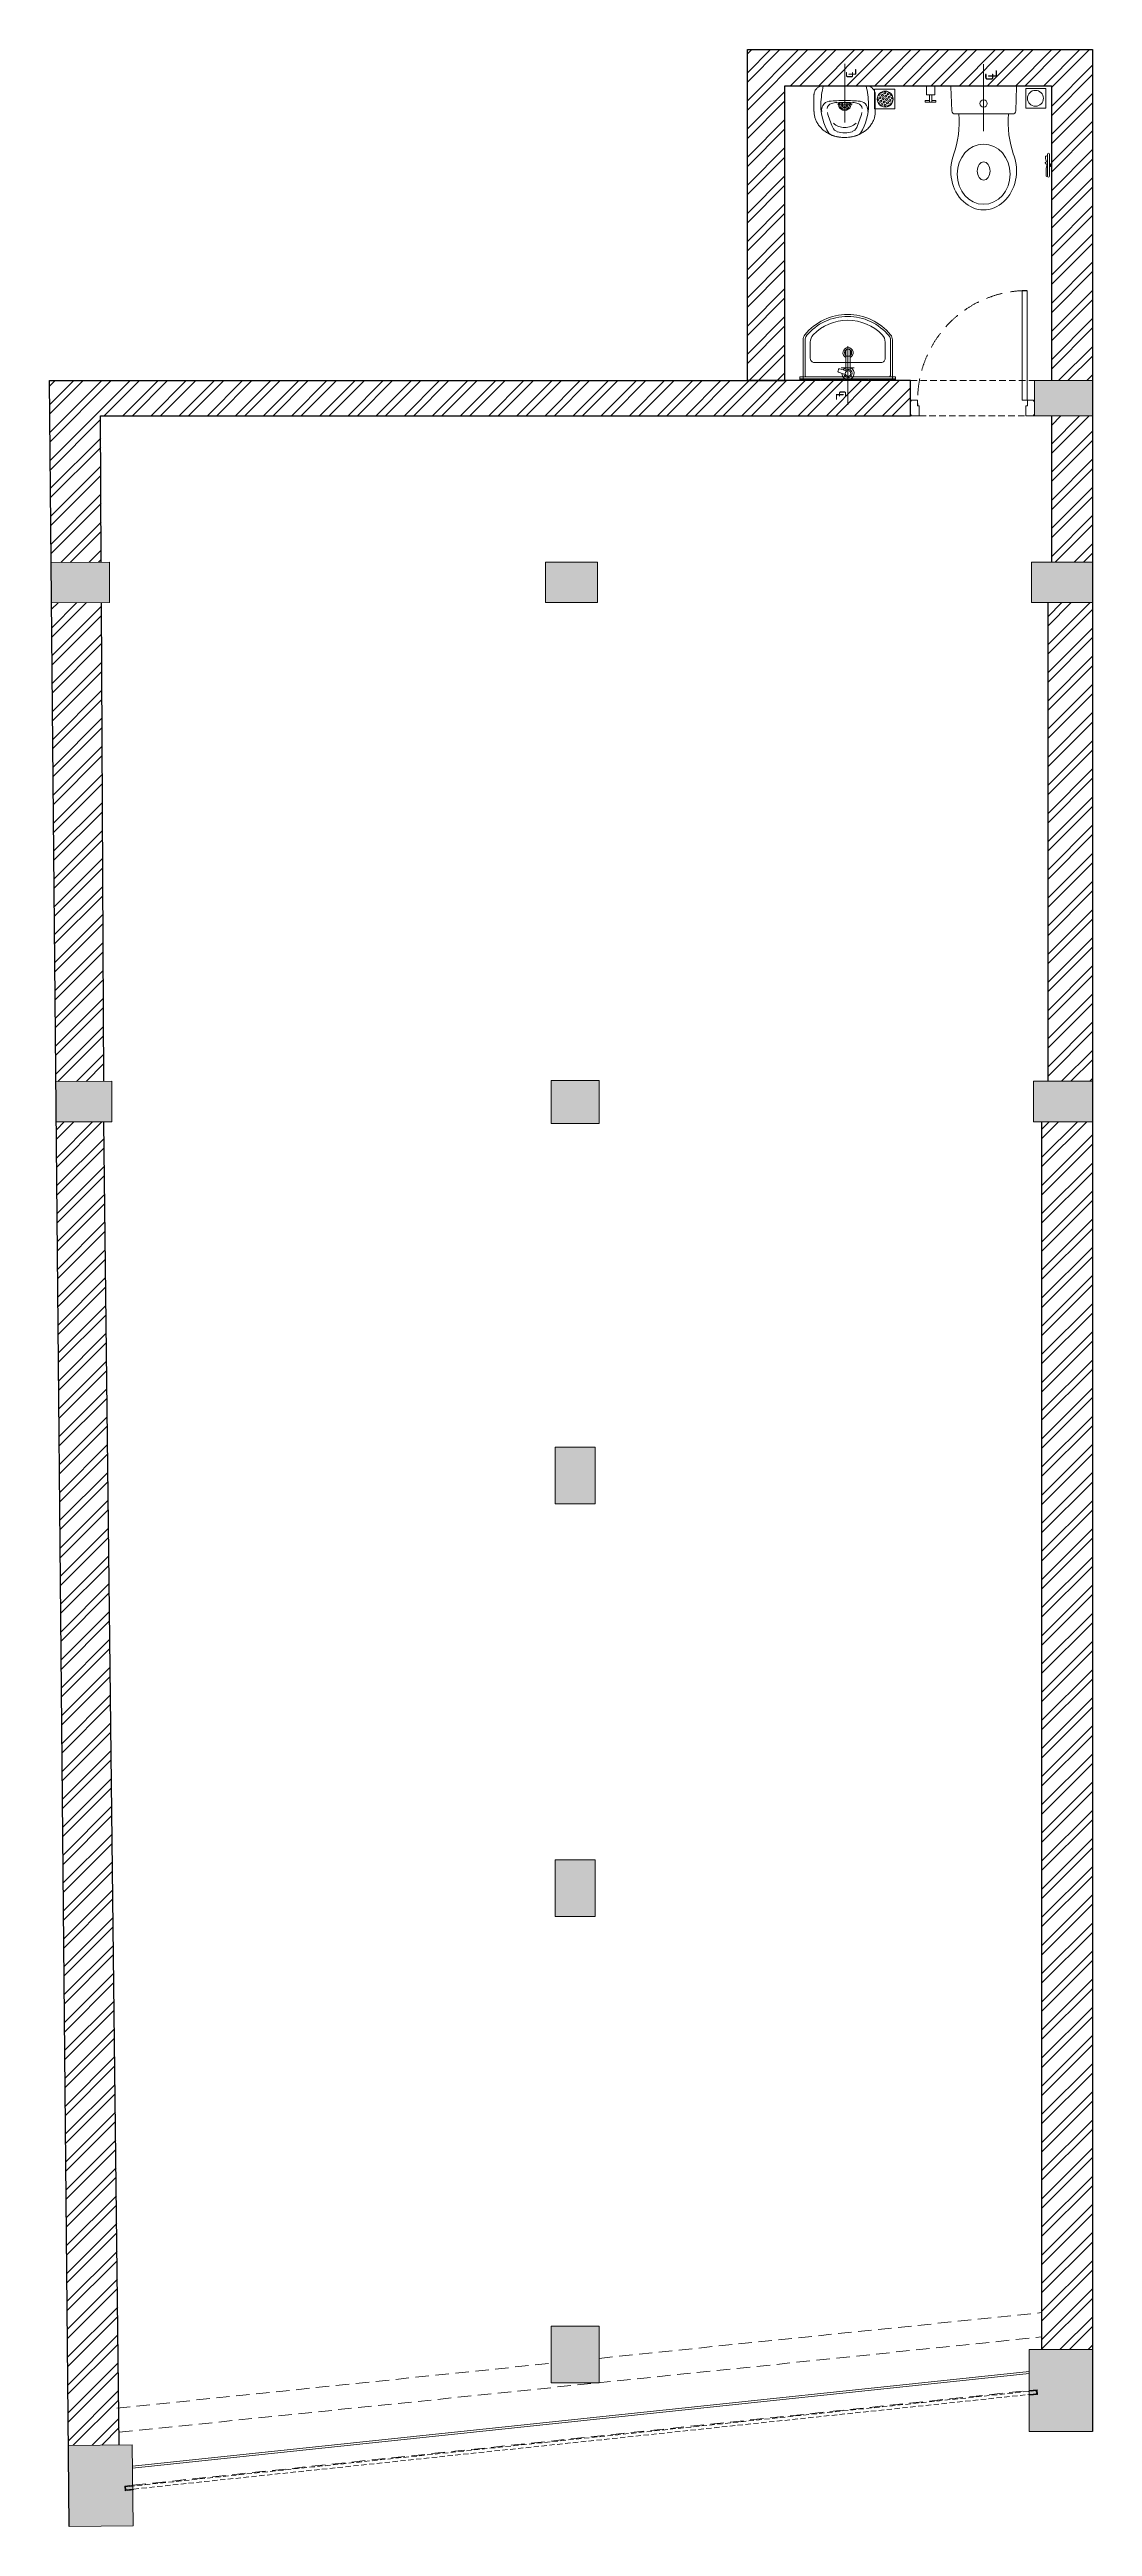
# Model space of a CAD drawing. Header units: feet. Extents: x -3425 to 3121, y -6417 to 9123.
import ezdxf

# ---------------------------------------------------------------- set-up
doc = ezdxf.new("R2010")
doc.units = ezdxf.units.FT
doc.header["$LTSCALE"] = 33
doc.header["$MEASUREMENT"] = 0
for name, pattern in [('a_p6_plan_L18$0$HIDDEN', [0.375, 0.25, -0.125]), ('CENTER', [2, 1.25, -0.25, 0.25, -0.25]), ('DOT2', [0.125, 0, -0.125]), ('HIDDEN', [9.525, 6.35, -3.175]), ('HIDDEN2', [4.7625, 3.175, -1.5875]), ('HIDDENX2', [0.75, 0.5, -0.25])]:
    doc.linetypes.add(name, pattern=pattern)
for name, color, linetype, lineweight in [('A-COL', 243, 'Continuous', 9), ('A-Glazing', 4, 'Continuous', 20), ('A-shutter', 8, 'Continuous', 18), ('beam', 90, 'Continuous', 9), ('centerline-toilets', 2, 'CENTER', 13), ('column hatch', 5, 'Continuous', 0), ('Door', 2, 'Continuous', 13), ('ele', 252, 'Continuous', 13), ('Fhitting', 152, 'Continuous', 30), ('LENS-DOOR', 34, 'Continuous', 20), ('LENS_CURTAIN', 5, 'a_p6_plan_L18$0$HIDDEN', 9), ('LN-HATCH', 251, 'Continuous', 0), ('Mirror', 150, 'Continuous', 20), ('Panelling', 65, 'Continuous', 18), ('PARTITION', 22, 'Continuous', 30), ('rolling shutter', 1, 'Continuous', 5), ('Toilet', 5, 'Continuous', 9)]:
    doc.layers.add(name, color=color, linetype=linetype, lineweight=lineweight)
doc.layers.add('A-WALL', color=1, linetype='Continuous')
doc.styles.get("Standard").update_dxf_attribs({"font": 'GILC____.TTF'})

# ---------------------------------------------------------------- blocks, each defined once
blk = doc.blocks.new('Wash Basin')
at = {"layer": 'PARTITION', "lineweight": 9}
h = blk.add_hatch(dxfattribs=at)
h.set_pattern_fill('ANSI38', color=256, scale=70, angle=990, style=0, double=1)
h.set_pattern_definition([(315, (-64.7135, -33.325), (6.18718, 6.18718), []), (45, (-64.7135, -33.325), (6.18718, 18.56155), [21.875, -13.125])])
h.paths.add_polyline_path([(300, -22), (-300, -22), (-300, -34), (300, -34)])
at = {"layer": 'centerline-toilets', "linetype": 'HIDDEN', "ltscale": 10}
blk.add_line((0, -238), (0, 130), dxfattribs=at)
at = {"layer": 'Mirror', "ltscale": 0.5}
blk.add_lwpolyline([(-300, -34), (-300, -46), (300, -46), (300, -34)], close=True, dxfattribs=at)
at = {"layer": 'Panelling', "lineweight": 9}
blk.add_lwpolyline([(-300, -22), (-300, -34), (300, -34), (300, -22)], close=True, dxfattribs=at)
at = {"layer": 'Toilet', "ltscale": 100}
for p, q in [((-280, -32), (-280, -278)), ((-270, -22), (270, -22)), ((-268, -55), (-268, -278)), ((-258, -45), (258, -45)), ((-15, -89), (-15, -208)), ((11, -208), (11, -89)), ((268, -55), (268, -278)), ((280, -32), (280, -278))]:
    blk.add_line(p, q, dxfattribs=at)
blk.add_lwpolyline([(-235, -264, 0.191896), (-217, -309, 0.420236), (217, -309, 0.191896), (235, -264), (235, -161, 0.414214), (210, -136), (-210, -136, 0.414214), (-235, -161)], format="xyb", close=True, dxfattribs=at)
blk.add_lwpolyline([(41, -103), (-41, -103)], dxfattribs=at)
blk.add_lwpolyline([(23, -62), (58, -74, -0.414214), (61, -81), (58, -93, -0.414214), (50, -96), (16, -85)], format="xyb", dxfattribs=at)
for centre, radius in [((-2, -67), 17.5), ((-2, -197), 22.5)]:
    blk.add_circle(centre, radius, dxfattribs=at)
for centre, radius, start, end in [((-270, -32), 10, 90, 180), ((-258, -55), 10, 90, 180), ((258, -55), 10, 0, 90), ((270, -32), 10, 0, 90), ((-230, -278), 50, 180, 218.4461), ((0, -89), 348, 219.2826, 320.7174), ((-230, -278), 38, 180, 218.4461), ((0, -89), 336, 219.313, 320.687), ((-2, -197), 32.1, 113.0898, 66.246), ((-2, -197), 20.5, 128.0403, 237.2899), ((-2, -197), 20.5, 304.4733, 50.7332), ((230, -278), 38, 321.5539, 0), ((230, -278), 50, 321.5539, 0)]:
    blk.add_arc(centre, radius, start, end, dxfattribs=at)
for centre, major_axis, start_param, end_param in [((-2, -67), (0, 38.3), 4.720493, 9.081982), ((-2, -67), (-0.2, -25.6), 1.769108, 7.074098), ((-2, -67), (0, 38.3), 3.484555, 4.083576), ((-2, -208), (-9.04, 9.04), 0.785398, 3.926991)]:
    blk.add_ellipse(centre, major_axis=major_axis, ratio=1, start_param=start_param, end_param=end_param, dxfattribs=at)
at = {"layer": 'centerline-toilets', "linetype": 'DOT2', "insert": (33, 62), "char_height": 75, "width": 495.83, "attachment_point": 5, "rotation": 90}
blk.add_mtext('{\\fISOCPEUR|b0|i0|c0|p34;℄}', dxfattribs=at)
blk = doc.blocks.new('DLF-RSP-AR-CD-DWG-4DT-3113$0$X-TYPICAL TOILET UPPER FLOORS - 02$0$urinals')
at = {"layer": 'Toilet'}
for p, q in [((0, -16), (0, 8)), ((-46, -115), (46, -115)), ((0, -105), (0, -161))]:
    blk.add_line(p, q, dxfattribs=at)
blk.add_lwpolyline([(135, 0), (-135, 0, 0.036949), (-150, -116, 0.138094), (-100, -297, 0.221721), (-52, -318, 0.062656), (0, -325, 0.062656), (52, -318, 0.221721), (100, -297, 0.138094), (150, -116, 0.036949)], format="xyb", close=True, dxfattribs=at)
for centre, radius, start, end in [((-91, -153), 53.8, 148.4868, 188.6401), ((-94, -145), 47.1, 93.3708, 154.4824), ((-71, -150), 40.2, 106.7016, 169.725), ((3, -1238), 1145, 90.1625, 95.0265), ((-51, -225), 119, 89.5454, 105.8857), ((0, -996), 891, 89.9918, 93.182), ((0, -115), 40, 167.428, 12.572), ((0, -115), 33, 164.1814, 15.8186), ((0, -115), 32, 163.6049, 16.3951), ((0, -115), 22.6, 155.6653, 24.3347), ((0, -115), 14.7, 139.9109, 40.0891), ((-3, -1238), 1145, 84.9735, 89.8375), ((0, -996), 891, 86.818, 90.0082), ((51, -225), 119, 74.1143, 90.4546), ((71, -150), 40.2, 10.275, 73.2984), ((94, -145), 47.1, 25.5176, 86.6292), ((91, -153), 53.8, 351.3599, 31.5132), ((414, -38), 538, 193.994, 204.5632), ((-30, -241), 50, 204.5632, 250.4606), ((-2, -165), 97.6, 225, 270.9552), ((-2, -161), 135, 250.4606, 270.6492), ((2, -165), 97.6, 269.0448, 315), ((2, -161), 135, 269.3508, 289.5394), ((30, -241), 50, 289.5394, 335.4368), ((-414, -38), 538, 335.4368, 346.006)]:
    blk.add_arc(centre, radius, start, end, dxfattribs=at)
blk.add_open_spline([(135, 0), (105, 0), (76, 0), (-13, 0), (-73, 0), (-133, 0), (-133, 0), (-134, 0), (-134, 0), (-135, 0), (-135, 0), (-135, 0), (-135, 0), (-135, 0), (-135, 0), (-135, 0), (-135, 0), (-135, 0), (-135, 0), (-135, 0), (-135, 0), (-135, 0), (-135, 0), (-136, 0), (-136, 0), (-136, 0), (-137, 0), (-138, 0), (-138, 0), (-141, 0), (-142, 0), (-146, -1), (-149, -2), (-155, -3), (-158, -5), (-163, -7), (-166, -9), (-171, -13), (-173, -15), (-178, -19), (-180, -22), (-184, -27), (-185, -29), (-188, -35), (-189, -38), (-191, -43), (-191, -46), (-192, -50), (-192, -51), (-192, -52), (-192, -54), (-193, -56), (-193, -56), (-193, -57), (-193, -57), (-193, -57), (-193, -57), (-193, -57), (-193, -57), (-193, -57), (-193, -57), (-193, -58), (-193, -58), (-193, -58), (-193, -58), (-193, -58), (-193, -58), (-193, -58), (-193, -59), (-193, -59), (-193, -60), (-193, -61), (-193, -62), (-193, -65), (-193, -66), (-193, -72), (-193, -75), (-193, -86), (-193, -93), (-193, -114), (-193, -128), (-193, -146), (-193, -145), (-193, -149), (-193, -150), (-193, -154), (-193, -156), (-193, -159), (-193, -159), (-193, -159), (-193, -159), (-193, -160), (-193, -160), (-193, -160), (-193, -160), (-193, -160), (-193, -160), (-193, -160), (-193, -160), (-193, -160), (-193, -160), (-193, -160), (-193, -161), (-193, -161), (-193, -161), (-193, -162), (-193, -162), (-192, -164), (-192, -165), (-192, -168), (-192, -170), (-192, -176), (-191, -180), (-189, -191), (-188, -198), (-183, -212), (-180, -219), (-173, -233), (-169, -240), (-159, -253), (-154, -259), (-142, -271), (-136, -277), (-123, -287), (-115, -292), (-101, -301), (-93, -305), (-77, -311), (-69, -314), (-53, -319), (-44, -321), (-28, -323), (-20, -324), (-9, -325), (-7, -325), (-3, -325), (-1, -325), (2, -325), (4, -325), (8, -325), (11, -325), (21, -324), (27, -323), (42, -321), (50, -319), (67, -315), (75, -312), (92, -305), (100, -301), (115, -292), (123, -288), (136, -277), (143, -271), (155, -259), (160, -252), (170, -238), (174, -231), (181, -217), (184, -210), (188, -195), (190, -188), (191, -179), (191, -178), (192, -174), (192, -171), (192, -168), (192, -167), (192, -164), (192, -162), (192, -160), (192, -160), (192, -160), (192, -160), (192, -160), (192, -159), (192, -159), (192, -159), (192, -158), (192, -157), (192, -156), (192, -155), (192, -152), (192, -150), (192, -143), (192, -144), (192, -132), (192, -124), (192, -99), (192, -82), (192, -65), (192, -64), (192, -62), (192, -60), (192, -58), (192, -58), (192, -57), (192, -57), (192, -57), (192, -57), (192, -57), (192, -57), (192, -57), (192, -57), (192, -57), (192, -57), (192, -56), (192, -56), (192, -55), (192, -55), (192, -53), (192, -52), (192, -48), (191, -46), (190, -40), (189, -37), (186, -31), (184, -28), (180, -22), (178, -19), (173, -14), (170, -12), (164, -8), (161, -6), (155, -3), (151, -2), (145, -1), (142, 0), (137, 0), (136, 0), (135, 0)], degree=3, knots=[0, 0, 0, 0, 0.329607, 0.329607, 0.988822, 0.988822, 0.996691, 0.996691, 0.998638, 0.998638, 0.99992, 0.99992, 1.000227, 1.000227, 1.000534, 1.000534, 1.001148, 1.001148, 1.002375, 1.002375, 1.00483, 1.00483, 1.009739, 1.009739, 1.019558, 1.019558, 1.039196, 1.039196, 1.078472, 1.078472, 1.157024, 1.157024, 1.314128, 1.314128, 1.471232, 1.471232, 1.628335, 1.628335, 1.785439, 1.785439, 1.942543, 1.942543, 2.099647, 2.099647, 2.256751, 2.256751, 2.413855, 2.413855, 2.450944, 2.450944, 2.525122, 2.525122, 2.556641, 2.556641, 2.563699, 2.563699, 2.567479, 2.567479, 2.57001, 2.57001, 2.570783, 2.570783, 2.572328, 2.572328, 2.573873, 2.573873, 2.576964, 2.576964, 2.583145, 2.583145, 2.595507, 2.595507, 2.620232, 2.620232, 2.669681, 2.669681, 2.76858, 2.76858, 2.966376, 2.966376, 3.36197, 3.36197, 3.45996, 3.45996, 3.491387, 3.491387, 3.554241, 3.554241, 3.562213, 3.562213, 3.566829, 3.566829, 3.570018, 3.570018, 3.570684, 3.570684, 3.571294, 3.571294, 3.571904, 3.571904, 3.573124, 3.573124, 3.575564, 3.575564, 3.580444, 3.580444, 3.590203, 3.590203, 3.609723, 3.609723, 3.648762, 3.648762, 3.72684, 3.72684, 3.861362, 3.861362, 3.995884, 3.995884, 4.130406, 4.130406, 4.264928, 4.264928, 4.39945, 4.39945, 4.533972, 4.533972, 4.668494, 4.668494, 4.803016, 4.803016, 4.937539, 4.937539, 5.072061, 5.072061, 5.118026, 5.118026, 5.144558, 5.144558, 5.17109, 5.17109, 5.224154, 5.224154, 5.330281, 5.330281, 5.468863, 5.468863, 5.607445, 5.607445, 5.746027, 5.746027, 5.884609, 5.884609, 6.023191, 6.023191, 6.161773, 6.161773, 6.300355, 6.300355, 6.438937, 6.438937, 6.577519, 6.577519, 6.602876, 6.602876, 6.653589, 6.653589, 6.673028, 6.673028, 6.711906, 6.711906, 6.713712, 6.713712, 6.715518, 6.715518, 6.719129, 6.719129, 6.726351, 6.726351, 6.740796, 6.740796, 6.769686, 6.769686, 6.827466, 6.827466, 6.943027, 6.943027, 7.174147, 7.174147, 7.636387, 7.636387, 7.659394, 7.659394, 7.705407, 7.705407, 7.71212, 7.71212, 7.713128, 7.713128, 7.714137, 7.714137, 7.716153, 7.716153, 7.720185, 7.720185, 7.728249, 7.728249, 7.744378, 7.744378, 7.776636, 7.776636, 7.841152, 7.841152, 7.970184, 7.970184, 8.14844, 8.14844, 8.326696, 8.326696, 8.504953, 8.504953, 8.683209, 8.683209, 8.861465, 8.861465, 9.039722, 9.039722, 9.217978, 9.217978, 9.283185, 9.283185, 9.283185, 9.283185], dxfattribs=at)
blk = doc.blocks.new('jALI')
at = {"layer": 'Toilet', "ltscale": 5}
h = blk.add_hatch(dxfattribs=at)
h.set_pattern_fill('HEX', color=256, scale=50, angle=135, double=1)
h.set_pattern_definition([(135, (-344825.863, 460708.187), (-7.65465545, -7.65465545), [6.25, -12.5]), (255, (-344825.863, 460708.187), (10.4564538, -2.80179835), [6.25, -12.5]), (195, (-344830.282, 460712.606), (2.80179835, -10.4564538), [6.25, -12.5])])
edge = h.paths.add_edge_path()
edge.add_arc((-393188, 163648), 50, -90, 270)
blk.add_lwpolyline([(-393250, 163582), (-393126, 163582), (-393126, 163709), (-393250, 163709)], close=True, dxfattribs=at)
blk.add_circle((-393188, 163648), 50, dxfattribs=at)
blk = doc.blocks.new('Urinal')
at = {"layer": 'centerline-toilets', "linetype": 'HIDDEN', "ltscale": 10}
blk.add_line((0, 231), (0, -137), dxfattribs=at)
at = {"layer": 'Fhitting', "lineweight": 0, "ltscale": 0.5, "rotation": 180}
blk.add_blockref('DLF-RSP-AR-CD-DWG-4DT-3113$0$X-TYPICAL TOILET UPPER FLOORS - 02$0$urinals', (0, 0), dxfattribs=at)
at = {"layer": 'Fhitting', "lineweight": 0, "ltscale": 0.5, "xscale": -1, "rotation": 90}
blk.add_blockref('jALI', (163394, -393104), dxfattribs=at)
at = {"layer": 'centerline-toilets', "linetype": 'DOT2', "insert": (-31, -69), "char_height": 75, "width": 495.83, "attachment_point": 5, "rotation": 270}
blk.add_mtext('{\\fISOCPEUR|b0|i0|c0|p34;℄}', dxfattribs=at)
blk = doc.blocks.new('WC')
at = {"layer": 'centerline-toilets', "linetype": 'HIDDEN', "ltscale": 10}
blk.add_line((0, 286), (0, -135), dxfattribs=at)
at = {"layer": 'Toilet'}
for p, q in [((-419, 507), (-425, 507)), ((-425, 507), (-425, 489)), ((-419, 489), (-425, 489)), ((-419, 507), (-419, 489)), ((-419, 504), (-413, 504)), ((-419, 492), (-413, 492)), ((-413, 567), (-413, 429)), ((-401, 567), (-401, 429)), ((-206, 6), (-202, 157)), ((181, 177), (-183, 177)), ((206, 6), (200, 157)), ((-200, 0), (200, 0))]:
    blk.add_line(p, q, dxfattribs=at)
at = {"layer": 'Toilet', "ltscale": 100}
for p, q in [((366, 103), (300, 103)), ((300, 92), (300, 103)), ((326, 92), (300, 92)), ((307, 0), (307, 57)), ((359, 57), (307, 57)), ((326, 103), (326, 57)), ((340, 103), (340, 57)), ((366, 92), (340, 92)), ((359, 57), (359, 0)), ((366, 92), (366, 103)), ((359, 0), (307, 0))]:
    blk.add_line(p, q, dxfattribs=at)
at = {"layer": 'Toilet'}
blk.add_circle((0, 112), 22.9, dxfattribs=at)
for centre, radius, start, end in [((-407, 567), 6, 0, 180), ((-407, 429), 6, 180, 0), ((-776, 231), 622, 354.997, 19.0619), ((776, 226), 623, 160.5196, 184.5617), ((-182, 158), 19.3, 90.3509, 180.8981), ((180, 158), 19.3, 359.1019, 89.6491), ((-200, 6), 5.72, 177.9546, 270), ((200, 6), 5.72, 270, 2.0454)]:
    blk.add_arc(centre, radius, start, end, dxfattribs=at)
at = {"layer": 'Toilet', "extrusion": (0, 0, -1)}
for centre, major_axis, ratio, start_param, end_param in [((0, 534), (0, -245), 0.842028, 7.436326, 11.41323), ((0, 535), (0, -57.2), 0.7, 1.570796326794896, 7.853981633974482)]:
    blk.add_ellipse(centre, major_axis=major_axis, ratio=ratio, start_param=start_param, end_param=end_param, dxfattribs=at)
blk.add_ellipse((0, 555), major_axis=(0, -189), ratio=0.878788, dxfattribs=at)
at = {"layer": 'Toilet'}
blk.add_open_spline([(-401, 441), (-397, 441), (-384, 439), (-389, 459), (-396, 480), (-386, 478), (-386, 491), (-403, 487), (-385, 532), (-396, 547), (-391, 570), (-397, 569), (-401, 568)], degree=3, knots=[0, 0, 0, 0, 9.744972, 33.823887, 47.583551, 49.497915, 60.560502, 63.822284, 93.508019, 135.756925, 141.904352, 150.301906, 150.301906, 150.301906, 150.301906], dxfattribs=at)
at = {"layer": 'Fhitting', "lineweight": 0, "ltscale": 0.5, "rotation": 270}
blk.add_blockref('jALI', (-163973, -393109), dxfattribs=at)
at = {"layer": 'centerline-toilets', "linetype": 'DOT2', "insert": (-36, -57), "char_height": 85.83, "width": 567.4, "attachment_point": 5, "rotation": 270}
blk.add_mtext('{\\fISOCPEUR|b0|i0|c0|p34;℄}', dxfattribs=at)
blk = doc.blocks.new('*U9')
at = {"layer": 'A-shutter', "color": 5, "ltscale": 10}
for points in [[(41038450, -1561539), (41038450, -1561544), (41038405, -1561544), (41038405, -1561564), (41038450, -1561564), (41038450, -1561569), (41038400, -1561569), (41038400, -1561539)], [(41044108, -1561539), (41044108, -1561544), (41044153, -1561544), (41044153, -1561564), (41044108, -1561564), (41044108, -1561569), (41044158, -1561569), (41044158, -1561539)]]:
    blk.add_lwpolyline(points, close=True, dxfattribs=at)
at = {"layer": 'A-shutter', "color": 5, "linetype": 'HIDDENX2', "ltscale": 2}
blk.add_lwpolyline([(41038405, -1561544), (41038405, -1561564), (41044153, -1561564), (41044153, -1561544)], close=True, dxfattribs=at)
blk = doc.blocks.new('*U10')
at = {"layer": 'LENS-DOOR'}
for p, q in [((548119, 1779262), (548119, 1778576)), ((548119, 1779262), (548151, 1779262)), ((548151, 1778576), (548151, 1779262)), ((547418, 1778570), (547424, 1778570)), ((547418, 1778483), (547418, 1778570)), ((547424, 1778576), (547462, 1778576)), ((547424, 1778570), (547424, 1778576)), ((547462, 1778540), (547462, 1778576)), ((547462, 1778540), (547473, 1778540)), ((547473, 1778477), (547473, 1778540)), ((548119, 1778576), (548151, 1778576)), ((548143, 1778477), (548143, 1778540)), ((548154, 1778540), (548143, 1778540)), ((548192, 1778576), (548154, 1778576)), ((548154, 1778540), (548154, 1778576)), ((548192, 1778570), (548192, 1778576)), ((548197, 1778570), (548192, 1778570)), ((548197, 1778483), (548197, 1778570)), ((547418, 1778483), (547424, 1778483)), ((547424, 1778477), (547424, 1778483)), ((547424, 1778477), (547473, 1778477)), ((548192, 1778477), (548143, 1778477)), ((548192, 1778477), (548192, 1778483)), ((548197, 1778483), (548192, 1778483))]:
    blk.add_line(p, q, dxfattribs=at)
at = {"layer": 'LENS-DOOR', "color": 7, "linetype": 'HIDDEN2'}
blk.add_ellipse((548151, 1778576), major_axis=(-687, 0), ratio=1, start_param=-1.570791, end_param=0.051209, dxfattribs=at)

msp = doc.modelspace()

# ---------------------------------------------------------------- hatches: boundary and pattern name
at = {"layer": 'column hatch'}
h = msp.add_hatch(color=8, dxfattribs=at)
h.dxf.hatch_style = 1
h.paths.add_polyline_path([(3121, -5307), (2723, -5307), (2723, -5821), (3121, -5821)])
h.paths.add_polyline_path([(25, -5161), (-276, -5161), (-276, -5515), (25, -5515)])
h.paths.add_polyline_path([(-2906, -5904), (-3306, -5908), (-3301, -6417), (-2900, -6412)])
h.paths.add_polyline_path([(-3034, 2650), (-3385, 2648), (-3382, 2395), (-3034, 2396)])
h.paths.add_polyline_path([(0, 354), (-251, 354), (-251, 0), (0, 0)])
h.paths.add_polyline_path([(0, 2655), (-251, 2655), (-251, 2386), (0, 2386)])
h.paths.add_polyline_path([(-251, 2655), (-276, 2655), (-276, 2386), (-251, 2386)])
h.paths.add_polyline_path([(25, 2655), (0, 2655), (0, 2386), (25, 2386)])
h.paths.add_polyline_path([(3121, 2650), (2751, 2650), (2751, 2396), (3121, 2396)])
h.paths.add_polyline_path([(3121, 5907), (2739, 5907), (2739, 5654), (3121, 5654)])
h.paths.add_polyline_path([(3121, 7046), (2757, 7046), (2757, 6825), (3121, 6825)])
h.paths.add_polyline_path([(0, 5907), (-251, 5907), (-251, 5653), (0, 5653)])
h.paths.add_polyline_path([(-251, 5907), (-311, 5907), (-311, 5653), (-251, 5653)])
h.paths.add_polyline_path([(14, 5907), (0, 5907), (0, 5653), (14, 5653)])
h.paths.add_polyline_path([(-3049, 5894), (-3049, 5907), (-3414, 5905), (-3412, 5652), (-3049, 5654)])
h = msp.add_hatch(color=8, dxfattribs=at)
h.dxf.hatch_style = 1
h.paths.add_polyline_path([(0, -2235), (-251, -2235), (-251, -2590), (0, -2590)])
at = {"layer": 'LN-HATCH'}
h = msp.add_hatch(dxfattribs=at)
h.set_pattern_fill('ANSI32', color=256, scale=333, angle=180)
h.set_pattern_definition([(225, (-7066126.97, 5281049.98), (88.2999593, -88.2999593), []), (225, (-7066185.84, 5281049.98), (88.2999593, -88.2999593), [])])
h.paths.add_polyline_path([(3121, 2396), (2802, 2396), (2802, -5307), (3121, -5307)])
h.paths.add_polyline_path([(-3084, 2396), (-3382, 2395), (-3306, -5908), (-2987, -5905)])
h.paths.add_polyline_path([(-3099, 5654), (-3412, 5652), (-3385, 2648), (-3085, 2650)])
h.paths.add_polyline_path([(-3104, 6825), (1979, 6825), (1979, 7046), (1191, 7046), (955, 7046), (-3425, 7046), (-3414, 5905), (-3100, 5907)])
h.paths.add_polyline_path([(3121, 9123), (3086, 9123), (2863, 9123), (955, 9123), (955, 8896), (955, 7046), (1191, 7046), (1191, 8896), (2863, 8896), (2863, 7046), (3121, 7046)])
h.paths.add_polyline_path([(3121, 5654), (2840, 5654), (2840, 2650), (3121, 2650)])
h.paths.add_polyline_path([(3121, 6825), (2863, 6825), (2863, 5907), (3121, 5907)])

# ---------------------------------------------------------------- linework, layer by layer
at = {"layer": 'A-COL'}
for p, q in [((3121, 7046), (2757, 7046)), ((2757, 7046), (2757, 6825)), ((2757, 6825), (3121, 6825)), ((-3049, 5907), (-3414, 5905)), ((-3048, 5654), (-3049, 5907)), ((-311, 5907), (-311, 5660)), ((14, 5907), (-311, 5907)), ((14, 5660), (14, 5907)), ((3121, 5907), (2739, 5907)), ((2739, 5907), (2739, 5654)), ((-3412, 5652), (-3048, 5654)), ((2739, 5654), (3121, 5654)), ((-3034, 2650), (-3385, 2648)), ((-3033, 2396), (-3034, 2650)), ((-276, 2655), (-276, 2386)), ((25, 2655), (-276, 2655)), ((25, 2386), (25, 2655)), ((3121, 2650), (2751, 2650)), ((2751, 2650), (2751, 2396)), ((-3382, 2395), (-3033, 2396)), ((-276, 2386), (25, 2386)), ((2751, 2396), (3121, 2396)), ((-251, 354), (-251, 0)), ((0, 354), (-251, 354)), ((0, 0), (0, 354)), ((-251, 0), (0, 0)), ((0, -2590), (0, -2235)), ((-276, -5161), (25, -5161)), ((-276, -5161), (-276, -5515)), ((25, -5161), (-276, -5161)), ((25, -5515), (25, -5161)), ((3121, -5307), (2723, -5307)), ((2723, -5307), (2723, -5821)), ((-276, -5515), (25, -5515)), ((-2906, -5904), (-3306, -5908)), ((-2900, -6412), (-2906, -5904)), ((2723, -5821), (3121, -5821)), ((-3301, -6417), (-2900, -6412))]:
    msp.add_line(p, q, dxfattribs=at)
for points in [[(-311, 5907), (14, 5907), (14, 5653), (-311, 5653)], [(-251, -2235), (0, -2235), (0, -2590), (-251, -2590)]]:
    msp.add_lwpolyline(points, close=True, dxfattribs=at)
at = {"layer": 'A-Glazing'}
msp.add_lwpolyline([(-2904, -6039), (2723, -5445), (2723, -5457), (-2904, -6051)], close=True, dxfattribs=at)
at = {"layer": 'A-WALL'}
for p, q in [((955, 8896), (955, 9123)), ((955, 9123), (2863, 9123)), ((2863, 9123), (3086, 9123)), ((3086, 9123), (3121, 9123)), ((3121, 9123), (3121, -5821)), ((955, 7046), (955, 8896)), ((1191, 7046), (1191, 8896)), ((1191, 8896), (2863, 8896)), ((2863, 8896), (2863, 7046)), ((-3301, -6417), (-3425, 7046)), ((-3425, 7046), (1191, 7046)), ((1191, 7046), (955, 7046)), ((1979, 7046), (1191, 7046)), ((1979, 6825), (1979, 7046)), ((-3100, 5907), (-3104, 6825)), ((-3104, 6825), (1979, 6825)), ((2863, 6825), (2863, 5907)), ((-3085, 2650), (-3099, 5654)), ((2840, 5654), (2840, 2650)), ((-2987, -5905), (-3084, 2396)), ((2802, 2396), (2802, -5307))]:
    msp.add_line(p, q, dxfattribs=at)
at = {"layer": 'beam', "linetype": 'HIDDEN', "ltscale": 0.4}
for p, q in [((25, -5362), (2802, -5075)), ((-2988, -5826), (2802, -5228)), ((-3003, -5675), (-276, -5393)), ((-2903, -6158), (2723, -5564))]:
    msp.add_line(p, q, dxfattribs=at)
at = {"layer": 'LENS_CURTAIN', "ltscale": 5}
msp.add_lwpolyline([(1979, 7046), (2757, 7046), (2757, 6825), (1979, 6825)], close=True, dxfattribs=at)

# ---------------------------------------------------------------- block references
at = {"layer": 'Door'}
msp.add_blockref('*U10', (-545440, -1771652), dxfattribs=at)
at = {"layer": 'ele', "color": 0, "lineweight": -2, "rotation": 180}
for name, p in [('Urinal', (1566, 8896)), ('WC', (2438, 8896)), ('Wash Basin', (1585, 7024))]:
    msp.add_blockref(name, p, dxfattribs=at)
at = {"layer": 'rolling shutter', "rotation": 6.027946629440437}
msp.add_blockref('*U9', (-40978426, -2762846), dxfattribs=at)

doc.saveas('drawing.dxf')
